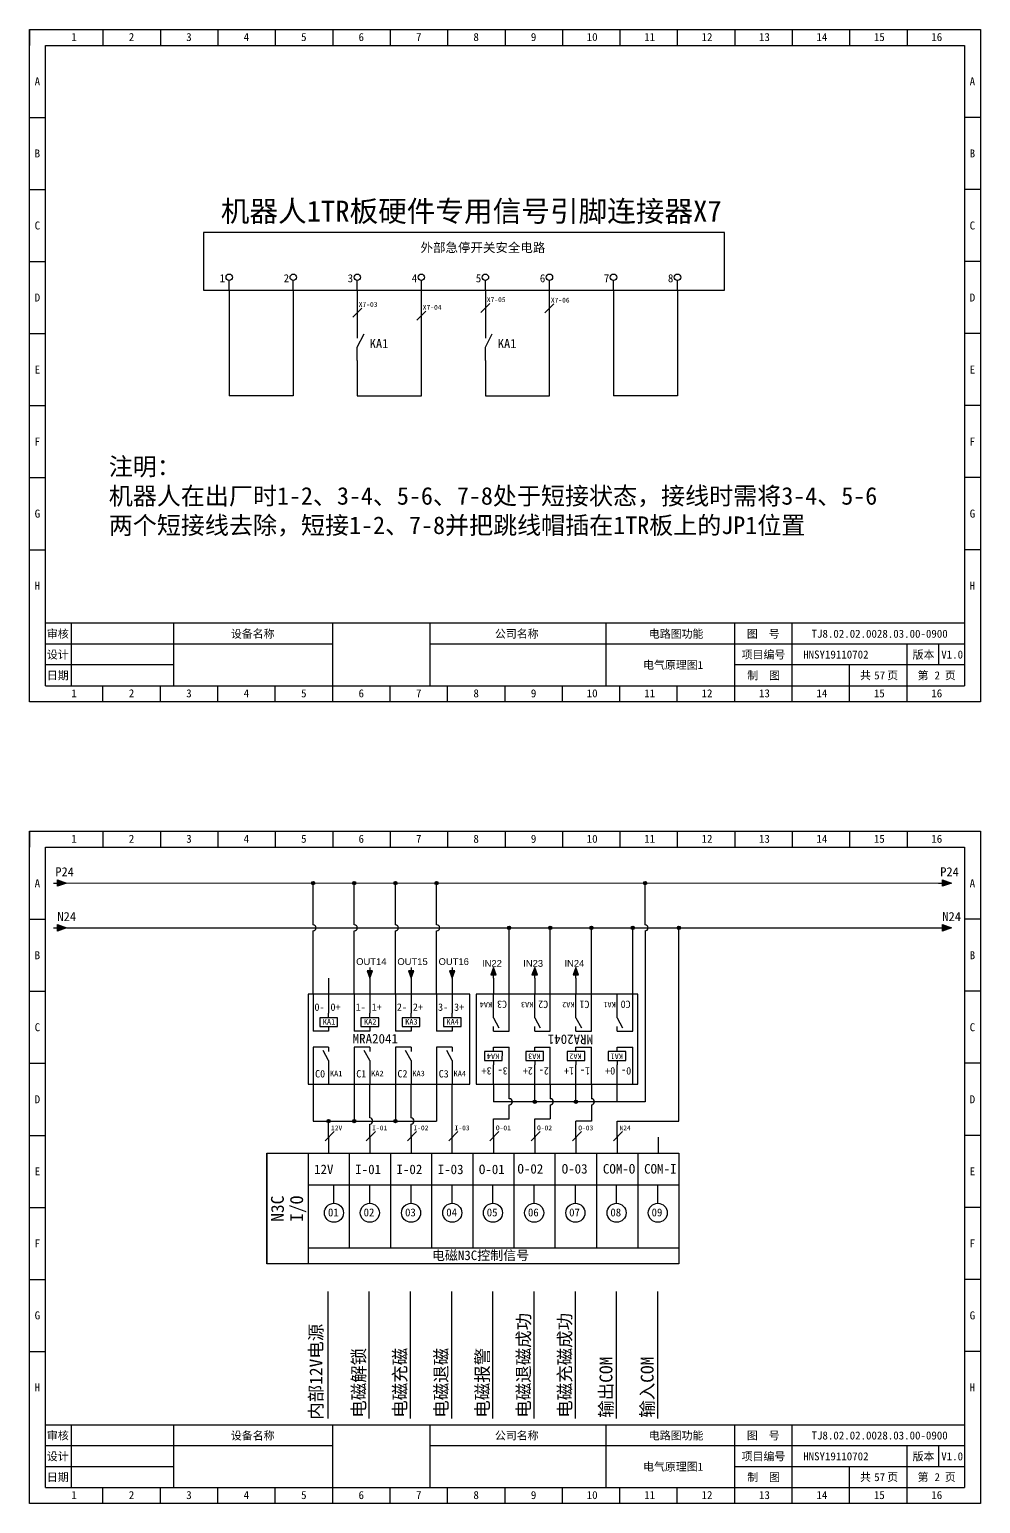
# Model space of a CAD drawing. Header units: millimetres. Extents: x 914 to 910632, y -176 to 682692.
# Drawn here: x 1567.1 to 1864.1, y 2795.8 to 3256.2 of the extents above; entities that cross this region are included whole.
import ezdxf
from ezdxf.enums import TextEntityAlignment as Align

# ---------------------------------------------------------------- set-up
doc = ezdxf.new("R2010")
doc.units = ezdxf.units.MM
doc.layers.add('EPLAN311', color=1, linetype='Continuous', lineweight=25)
doc.styles.get("Standard").update_dxf_attribs({"font": 'arial.ttf'})
doc.styles.add('宋体', font='')
doc.styles.get('宋体').set_extended_font_data('宋体')

# ---------------------------------------------------------------- blocks, each defined once
blk = doc.blocks.new('EPLSYM_LibrarySPECIAL_Symbol17_Variant1_Placement1')
at = {"color": 5, "linetype": 'Continuous', "lineweight": 25, "ltscale": 4}
blk.add_line((-4, 0), (-1, 0), dxfattribs=at)
blk.add_circle((0, 0), 1, dxfattribs=at)
at = {"color": 5}
blk.add_attdef('17_20039', text='', height=1.48, dxfattribs=at).set_placement((-2.3, 1.3), align=Align.BOTTOM_RIGHT)
at = {"color": 0}
blk.add_attdef('17_20036', text='', height=2.06, dxfattribs=at).set_placement((1, 0), align=Align.MIDDLE_LEFT)
blk = doc.blocks.new('继电器线圈')
at = {"color": 5, "linetype": 'Continuous', "lineweight": 25}
for p, q in [((0, 4.2), (0, 5.6)), ((0, 1.4), (0, 0))]:
    blk.add_line(p, q, dxfattribs=at)
blk.add_lwpolyline([(-2.8, 1.4), (2.8, 1.4), (2.8, 4.2), (-2.8, 4.2)], close=True, dxfattribs=at)
at = {"color": 0, "style": '宋体'}
for tag, p in [('01', (0.42, 4.87)), ('02', (0.42, -0.54)), ('04', (0.65, -7)), ('05', (0.65, -9.16))]:
    blk.add_attdef(tag, p, '', height=1.26, dxfattribs=at)
at = {"color": 5, "style": '宋体'}
blk.add_attdef('03', (0.42, -4.85), '', height=1.75, dxfattribs=at)
blk = doc.blocks.new('常开触点')
at = {"color": 5, "linetype": 'Continuous', "lineweight": 25}
for p, q in [((0, 0), (0, -1.39)), ((0, 0), (0, -1.39)), ((0, -4.16), (0, -5.54)), ((0, -4.16), (0, -5.54))]:
    blk.add_line(p, q, dxfattribs=at)
at = {"color": 5, "linetype": 'Continuous', "lineweight": 25, "ltscale": 4}
blk.add_line((0, -4.16), (-1.73, -1.04), dxfattribs=at)
blk.add_line((0, -4.16), (-1.73, -1.04), dxfattribs=at)
at = {"color": 0}
blk.add_attdef('13', text='', height=1.25, dxfattribs=at).set_placement((0.42, -0.97), align=Align.BOTTOM_LEFT)
blk.add_attdef('14', text='', height=1.25, dxfattribs=at).set_placement((0.42, -4.82), align=Align.TOP_LEFT)
at = {"color": 5, "style": '宋体'}
blk.add_attdef('KA', (0.42, -9.12), '', height=1.74, dxfattribs=at)
blk = doc.blocks.new('继电器模组41')
for p, q in [((-4.87, 28.09), (-4.87, 16.54)), ((0, 28.09), (0, 22.09)), ((8, 28.09), (8, 16.54)), ((12.87, 28.09), (12.87, 22.09)), ((20.87, 28.09), (20.87, 16.54)), ((25.74, 28.09), (25.74, 22.09)), ((33.74, 28.09), (33.74, 16.54)), ((38.61, 28.09), (38.61, 22.09)), ((-4.87, 11.54), (-4.87, 0)), ((8, 11.54), (8, 0)), ((20.87, 11.54), (20.87, 0)), ((33.74, 11.54), (33.74, 0)), ((0, 6), (0, 0)), ((12.87, 6), (12.87, 0)), ((25.74, 6), (25.74, 0)), ((38.61, 6), (38.61, 0))]:
    blk.add_line(p, q)
at = {"linetype": 'ByBlock'}
for p, q in [((0, 16.54), (-4.87, 16.54)), ((12.87, 16.54), (8, 16.54)), ((25.74, 16.54), (20.87, 16.54)), ((38.61, 16.54), (33.74, 16.54)), ((0, 11.54), (-4.87, 11.54)), ((12.87, 11.54), (8, 11.54)), ((25.74, 11.54), (20.87, 11.54)), ((38.61, 11.54), (33.74, 11.54))]:
    blk.add_line(p, q, dxfattribs=at)
blk.add_lwpolyline([(-6.43, 0), (44.05, 0), (44.05, 28.09), (-6.43, 28.09)], close=True, dxfattribs=at)
ref = blk.add_blockref('继电器线圈', (0, 16.54), dxfattribs=dict(xscale=0.99, yscale=0.99, zscale=0.99))
ref.add_attrib('03', 'KA1', (-1.83, 18.56), dxfattribs={"color": 5, "height": 1.736, "style": '宋体'})
ref = blk.add_blockref('继电器线圈', (12.87, 16.54), dxfattribs=dict(xscale=0.99, yscale=0.99, zscale=0.99))
ref.add_attrib('03', 'KA2', (11.04, 18.56), dxfattribs={"color": 5, "height": 1.736, "style": '宋体'})
ref = blk.add_blockref('继电器线圈', (25.74, 16.54), dxfattribs=dict(xscale=0.99, yscale=0.99, zscale=0.99))
ref.add_attrib('03', 'KA3', (23.91, 18.56), dxfattribs={"color": 5, "height": 1.736, "style": '宋体'})
ref = blk.add_blockref('继电器线圈', (38.61, 16.54), dxfattribs=dict(xscale=0.99, yscale=0.99, zscale=0.99))
ref.add_attrib('03', 'KA4', (36.78, 18.56), dxfattribs={"color": 5, "height": 1.736, "style": '宋体'})
ref = blk.add_blockref('常开触点', (0, 11.54), dxfattribs=at)
ref.add_attrib('KA', 'KA1', (0.41, 2.43), dxfattribs={"color": 5, "height": 1.736, "style": '宋体'})
ref = blk.add_blockref('常开触点', (12.87, 11.54), dxfattribs=at)
ref.add_attrib('KA', 'KA2', (13.28, 2.43), dxfattribs={"color": 5, "height": 1.736, "style": '宋体'})
ref = blk.add_blockref('常开触点', (25.74, 11.54), dxfattribs=at)
ref.add_attrib('KA', 'KA3', (26.15, 2.43), dxfattribs={"color": 5, "height": 1.736, "style": '宋体'})
ref = blk.add_blockref('常开触点', (38.61, 11.54), dxfattribs=at)
ref.add_attrib('KA', 'KA4', (39.02, 2.43), dxfattribs={"color": 5, "height": 1.736, "style": '宋体'})
at = {"style": '宋体'}
for s, width, heights, insert, char_height, attachment_point in [('0-', 3.0901, [0], (-4.42, 25.18), 2.31, 1), ('0+', 3.0901, [0], (0.58, 25.18), 2.31, 1), ('1-', 3.0901, [0], (8.45, 25.18), 2.31, 1), ('1+', 3.0901, [0], (13.45, 25.18), 2.31, 1), ('2-', 3.0901, [0], (21.32, 25.18), 2.31, 1), ('2+', 3.0901, [0], (26.32, 25.18), 2.31, 1), ('3-', 3.0901, [0], (34.19, 25.18), 2.31, 1), ('3+', 3.0901, [0], (39.19, 25.18), 2.31, 1), ('MRA2041', 2.5259, [0], (14.58, 14.13), 2.97, 5), ('C0', 3.0901, [0], (-4.24, 4.36), 2.31, 1), ('C1', 3.0901, [2.31], (8.63, 4.36), 2.31, 1), ('C2', 3.0901, [0], (21.5, 4.36), 2.31, 1), ('C3', 3.0901, [0], (34.37, 4.36), 2.31, 1)]:
    blk.add_mtext_dynamic_manual_height_columns(s, width=width, gutter_width=12.5, heights=heights, dxfattribs=dict(at, insert=insert, char_height=char_height, attachment_point=attachment_point))
blk = doc.blocks.new('EPLSYM_LibrarySPECIAL_Symbol8_Variant0_Placement1')
at = {"linetype": 'Continuous', "lineweight": 25, "ltscale": 4}
blk.add_hatch(color=1, dxfattribs=at).paths.add_polyline_path([(-0.75, 1), (2, 0), (-0.75, -1)], flags=0)
at = {"color": 1, "linetype": 'Continuous', "lineweight": 25, "ltscale": 4}
blk.add_line((-2, 0), (-0.75, 0), dxfattribs=at)
blk.add_lwpolyline([(-0.75, 1), (2, 0), (-0.75, -1)], close=True, dxfattribs=at)
at = {"color": 5}
blk.add_attdef('70_20010', text='', height=2.85, dxfattribs=at).set_placement((3, 0), align=Align.MIDDLE_LEFT)
at = {"color": 73}
for tag, p in [('70_24350', (33.76, 0)), ('70_24300', (72.31, 0))]:
    blk.add_attdef(tag, text='', height=2.06, dxfattribs=at).set_placement(p, align=Align.MIDDLE_LEFT)
blk = doc.blocks.new('箭头下')
at = {"layer": 'EPLAN311', "linetype": 'Continuous', "lineweight": 25, "ltscale": 4}
blk.add_hatch(color=1, dxfattribs=at).paths.add_polyline_path([(-0.7, -0.875), (0, -2.8), (0.7, -0.875)], flags=0)
at = {"layer": 'EPLAN311', "color": 1, "linetype": 'Continuous', "lineweight": 25, "ltscale": 4}
blk.add_line((0, 0), (0, -0.875), dxfattribs=at)
blk.add_lwpolyline([(-0.7, -0.875), (0, -2.8), (0.7, -0.875)], close=True, dxfattribs=at)
at = {"color": 5}
blk.add_attdef('70_20010', text='', height=1.7535, dxfattribs=at).set_placement((0, -3.8507), align=Align.TOP_CENTER)
blk = doc.blocks.new('*U388')
blk.add_line((-2.5, 0), (2.5, 0))
blk = doc.blocks.new('*U389')
at = {"color": 0, "linetype": 'ByBlock', "lineweight": -2, "transparency": 16777216}
for p in [(0, 0), (0, -22.5), (0, -45), (0, -67.5), (0, -90), (0, -112.5), (0, -135)]:
    blk.add_blockref('*U388', p, dxfattribs=at)
blk = doc.blocks.new('*U390')
blk.add_line((-2.5, 0), (2.5, 0))
blk = doc.blocks.new('*U391')
at = {"color": 0, "linetype": 'ByBlock', "lineweight": -2, "transparency": 16777216}
for p in [(0, 0), (0, -22.5), (0, -45), (0, -67.5), (0, -90), (0, -112.5), (0, -135)]:
    blk.add_blockref('*U390', p, dxfattribs=at)
blk = doc.blocks.new('制图图框')
for p, q in [((-2700.08, 789.32), (-2403.08, 789.32)), ((-2700.08, 579.32), (-2700.08, 789.32)), ((-2700.08, 789.32), (-2700.08, 784.32)), ((-2700.08, 789.32), (-2695.08, 789.32)), ((-2677.15, 789.32), (-2677.15, 784.32)), ((-2659.21, 789.32), (-2659.21, 784.32)), ((-2641.27, 789.32), (-2641.27, 784.32)), ((-2623.33, 789.32), (-2623.33, 784.32)), ((-2605.4, 789.32), (-2605.4, 784.32)), ((-2587.46, 789.32), (-2587.46, 784.32)), ((-2569.52, 789.32), (-2569.52, 784.32)), ((-2551.58, 789.32), (-2551.58, 784.32)), ((-2533.65, 789.32), (-2533.65, 784.32)), ((-2515.71, 789.32), (-2515.71, 784.32)), ((-2497.77, 789.32), (-2497.77, 784.32)), ((-2479.83, 789.32), (-2479.83, 784.32)), ((-2461.9, 789.32), (-2461.9, 784.32)), ((-2443.96, 789.32), (-2443.96, 784.32)), ((-2426.02, 789.32), (-2426.02, 784.32)), ((-2403.08, 789.32), (-2403.08, 579.32)), ((-2403.08, 789.32), (-2403.08, 784.32)), ((-2695.08, 784.32), (-2408.08, 784.32)), ((-2695.08, 584.32), (-2695.08, 784.32)), ((-2408.08, 784.32), (-2408.08, 584.32)), ((-2408.08, 603.82), (-2695.08, 603.82)), ((-2687.08, 603.82), (-2687.08, 584.32)), ((-2655.08, 603.82), (-2655.08, 584.32)), ((-2655.08, 603.82), (-2655.08, 584.32)), ((-2605.4, 579.32), (-2605.4, 603.82)), ((-2575.08, 603.82), (-2575.08, 584.32)), ((-2575.08, 603.82), (-2575.08, 584.32)), ((-2575.08, 603.82), (-2575.08, 584.32)), ((-2520.08, 603.82), (-2520.08, 584.32)), ((-2479.83, 579.32), (-2479.83, 603.82)), ((-2461.9, 579.32), (-2461.9, 603.82)), ((-2655.08, 597.32), (-2695.08, 597.32)), ((-2605.4, 597.32), (-2655.08, 597.32)), ((-2408.08, 597.32), (-2575.08, 597.32)), ((-2426.02, 579.32), (-2426.02, 597.32)), ((-2416.18, 597.32), (-2416.18, 590.82)), ((-2655.08, 590.82), (-2695.08, 590.82)), ((-2408.08, 590.82), (-2479.83, 590.82)), ((-2443.96, 579.32), (-2443.96, 590.82)), ((-2695.08, 584.32), (-2408.08, 584.32)), ((-2677.15, 579.32), (-2677.15, 584.32)), ((-2659.21, 579.32), (-2659.21, 584.32)), ((-2641.27, 579.32), (-2641.27, 584.32)), ((-2623.33, 579.32), (-2623.33, 584.32)), ((-2587.46, 579.32), (-2587.46, 584.32)), ((-2569.52, 579.32), (-2569.52, 584.32)), ((-2551.58, 579.32), (-2551.58, 584.32)), ((-2533.65, 579.32), (-2533.65, 584.32)), ((-2515.71, 579.32), (-2515.71, 584.32)), ((-2497.77, 579.32), (-2497.77, 584.32)), ((-2403.08, 579.32), (-2700.08, 579.32))]:
    blk.add_line(p, q)
blk.add_blockref('*U389', (-2697.58, 761.82))
at = {"xscale": -1}
blk.add_blockref('*U391', (-2405.58, 761.82), dxfattribs=at)
at = {"style": '宋体'}
for s, p in [('1', (-2687.01, 785.71)), ('2', (-2669.07, 785.71)), ('3', (-2651.13, 785.71)), ('4', (-2633.2, 785.71)), ('5', (-2615.26, 785.71)), ('6', (-2597.32, 785.71)), ('7', (-2579.38, 785.71)), ('8', (-2561.45, 785.71)), ('9', (-2543.51, 785.71)), ('10', (-2526.07, 785.71)), ('11', (-2508.13, 785.71)), ('12', (-2490.2, 785.71)), ('13', (-2472.26, 785.71)), ('14', (-2454.32, 785.71)), ('15', (-2436.38, 785.71)), ('16', (-2418.45, 785.71)), ('A', (-2698.47, 771.84)), ('A', (-2406.47, 771.84)), ('B', (-2698.47, 749.34)), ('B', (-2406.47, 749.34)), ('C', (-2698.47, 726.84)), ('C', (-2406.47, 726.84)), ('D', (-2698.47, 704.34)), ('D', (-2406.47, 704.34)), ('E', (-2698.47, 681.84)), ('E', (-2406.47, 681.84)), ('F', (-2698.47, 659.34)), ('F', (-2406.47, 659.34)), ('G', (-2698.47, 636.84)), ('G', (-2406.47, 636.84)), ('H', (-2698.47, 614.34)), ('H', (-2406.47, 614.34)), ('审核', (-2694.65, 599.29)), ('设备名称', (-2637.2, 599.28)), ('公司名称', (-2554.73, 599.29)), ('电路图功能', (-2506.66, 599.29)), ('图  号', (-2476.05, 599.3)), ('设计', (-2694.66, 592.79)), ('项目编号', (-2477.68, 592.79)), ('版本', (-2424.3, 592.79)), ('日期', (-2694.66, 586.29)), ('制  图', (-2475.91, 586.28)), ('共   页', (-2440.72, 586.31)), ('第   页', (-2422.72, 586.3)), ('1', (-2687.01, 580.71)), ('2', (-2669.07, 580.71)), ('3', (-2651.13, 580.71)), ('4', (-2633.2, 580.71)), ('5', (-2615.26, 580.71)), ('6', (-2597.32, 580.71)), ('7', (-2579.38, 580.71)), ('8', (-2561.45, 580.71)), ('9', (-2543.51, 580.71)), ('10', (-2526.07, 580.71)), ('11', (-2508.13, 580.71)), ('12', (-2490.2, 580.71)), ('13', (-2472.26, 580.71)), ('14', (-2454.32, 580.71)), ('15', (-2436.38, 580.71)), ('16', (-2418.45, 580.71))]:
    blk.add_text(s, height=2.5, dxfattribs=at).set_placement(p)

msp = doc.modelspace()

# ---------------------------------------------------------------- hatches: boundary and pattern name
at = {"layer": 'EPLAN311', "ltscale": 4}
h = msp.add_hatch(color=1, dxfattribs=at)
edge = h.paths.add_edge_path()
edge.add_arc((1655.69, 2989.604), 0.52, 0, 360)
h = msp.add_hatch(color=1, dxfattribs=at)
edge = h.paths.add_edge_path()
edge.add_arc((1668.56, 2989.604), 0.52, 0, 360)
h = msp.add_hatch(color=1, dxfattribs=at)
edge = h.paths.add_edge_path()
edge.add_arc((1681.43, 2989.604), 0.52, 0, 360)
h = msp.add_hatch(color=1, dxfattribs=at)
edge = h.paths.add_edge_path()
edge.add_arc((1694.3, 2989.604), 0.52, 0, 360)
h = msp.add_hatch(color=1, dxfattribs=at)
edge = h.paths.add_edge_path()
edge.add_arc((1759.369, 2989.603), 0.52, 0, 360)
h = msp.add_hatch(color=1, dxfattribs=at)
edge = h.paths.add_edge_path()
edge.add_arc((1716.913, 2975.601), 0.52, 0, 360)
h = msp.add_hatch(color=1, dxfattribs=at)
edge = h.paths.add_edge_path()
edge.add_arc((1729.783, 2975.6), 0.52, 0, 360)
h = msp.add_hatch(color=1, dxfattribs=at)
edge = h.paths.add_edge_path()
edge.add_arc((1742.653, 2975.6), 0.52, 0, 360)
h = msp.add_hatch(color=1, dxfattribs=at)
edge = h.paths.add_edge_path()
edge.add_arc((1755.523, 2975.601), 0.52, 0, 360)
h = msp.add_hatch(color=1, dxfattribs=at)
edge = h.paths.add_edge_path()
edge.add_arc((1769.957, 2975.601), 0.52, 0, 360)
h = msp.add_hatch(color=1, dxfattribs=at)
edge = h.paths.add_edge_path()
edge.add_arc((1724.912, 2921.258), 0.52, 0, 360)
h = msp.add_hatch(color=1, dxfattribs=at)
edge = h.paths.add_edge_path()
edge.add_arc((1737.782, 2921.258), 0.52, 0, 360)
h = msp.add_hatch(color=1, dxfattribs=at)
edge = h.paths.add_edge_path()
edge.add_arc((1660.562, 2915.249), 0.52, 0, 360)
h = msp.add_hatch(color=1, dxfattribs=at)
edge = h.paths.add_edge_path()
edge.add_arc((1668.56, 2915.249), 0.52, 0, 360)
h = msp.add_hatch(color=1, dxfattribs=at)
edge = h.paths.add_edge_path()
edge.add_arc((1681.43, 2915.249), 0.52, 0, 360)

# ---------------------------------------------------------------- linework, layer by layer
at = {"color": 7, "ltscale": 4}
for p, q in [((1629.524, 3174.816), (1629.524, 3141.825)), ((1649.524, 3174.816), (1649.524, 3141.816))]:
    msp.add_line(p, q, dxfattribs=at)
for p, q in [((1669.524, 3174.816), (1669.524, 3163.65)), ((1689.524, 3141.816), (1689.524, 3174.816)), ((1709.524, 3174.816), (1709.524, 3163.65)), ((1729.524, 3141.816), (1729.524, 3174.816)), ((1668.11, 3166.325), (1670.939, 3169.153)), ((1688.11, 3165.42), (1690.939, 3168.248)), ((1708.11, 3167.819), (1710.939, 3170.647)), ((1728.11, 3167.682), (1730.939, 3170.511)), ((1669.524, 3152.85), (1669.524, 3141.816)), ((1709.524, 3152.85), (1709.524, 3141.816)), ((1669.524, 3141.816), (1689.524, 3141.816)), ((1709.524, 3141.816), (1729.524, 3141.816)), ((1655.69, 2976.555), (1655.69, 2989.604)), ((1668.56, 2976.555), (1668.56, 2989.604)), ((1681.43, 2976.555), (1681.43, 2989.604)), ((1694.3, 2976.555), (1694.3, 2989.604)), ((1759.369, 2976.554), (1759.369, 2989.603)), ((1655.69, 2954.898), (1655.69, 2974.646)), ((1668.56, 2954.898), (1668.56, 2974.646)), ((1681.43, 2954.898), (1681.43, 2974.646)), ((1694.3, 2954.898), (1694.3, 2974.646)), ((1716.913, 2954.898), (1716.913, 2975.601)), ((1729.783, 2954.898), (1729.783, 2975.6)), ((1742.653, 2954.897), (1742.653, 2975.6)), ((1755.523, 2954.897), (1755.523, 2975.599)), ((1759.369, 2974.644), (1759.369, 2921.258)), ((1769.957, 2915.249), (1769.957, 2975.601)), ((1660.56, 2959.849), (1660.56, 2954.899)), ((1673.43, 2959.849), (1673.43, 2954.899)), ((1686.3, 2959.849), (1686.3, 2954.899)), ((1699.17, 2959.849), (1699.17, 2954.899)), ((1712.041, 2959.848), (1712.041, 2954.898)), ((1724.911, 2959.848), (1724.911, 2954.898)), ((1737.781, 2959.848), (1737.781, 2954.898)), ((1655.69, 2926.813), (1655.69, 2915.249)), ((1668.56, 2926.813), (1668.56, 2915.249)), ((1673.432, 2916.204), (1673.432, 2926.813)), ((1681.43, 2926.813), (1681.43, 2915.249)), ((1686.302, 2916.204), (1686.302, 2926.813)), ((1694.3, 2926.813), (1694.3, 2915.249)), ((1699.172, 2910.219), (1699.172, 2926.816)), ((1712.042, 2926.811), (1712.042, 2921.258)), ((1716.912, 2922.21), (1716.912, 2926.813)), ((1724.912, 2921.258), (1724.912, 2926.813)), ((1729.782, 2926.812), (1729.782, 2922.213)), ((1737.782, 2921.258), (1737.782, 2926.813)), ((1742.652, 2926.812), (1742.652, 2922.213)), ((1750.652, 2921.258), (1750.652, 2926.813)), ((1759.369, 2921.258), (1712.042, 2921.258)), ((1716.912, 2915.963), (1716.912, 2920.306)), ((1729.782, 2920.303), (1729.782, 2915.897)), ((1742.652, 2920.303), (1742.652, 2915.26)), ((1655.69, 2915.249), (1694.3, 2915.249)), ((1660.562, 2910.216), (1660.562, 2915.249)), ((1712.042, 2910.216), (1712.042, 2915.963)), ((1712.042, 2915.963), (1716.912, 2915.963)), ((1724.912, 2910.216), (1724.912, 2915.897)), ((1724.912, 2915.897), (1729.782, 2915.897)), ((1737.782, 2910.216), (1737.782, 2915.26)), ((1742.652, 2915.26), (1737.782, 2915.26)), ((1750.652, 2910.216), (1750.652, 2915.249)), ((1750.652, 2915.249), (1769.957, 2915.249)), ((1659.454, 2909.107), (1662.282, 2911.936)), ((1660.562, 2910.216), (1660.562, 2905.266)), ((1672.324, 2909.107), (1675.152, 2911.936)), ((1673.432, 2910.216), (1673.432, 2914.294)), ((1673.432, 2910.216), (1673.432, 2905.266)), ((1685.194, 2909.107), (1688.022, 2911.936)), ((1686.302, 2910.216), (1686.302, 2914.294)), ((1686.302, 2910.216), (1686.302, 2905.266)), ((1698.064, 2909.107), (1700.892, 2911.936)), ((1699.172, 2905.269), (1699.172, 2910.219)), ((1710.934, 2909.107), (1713.762, 2911.936)), ((1712.042, 2910.216), (1712.042, 2905.266)), ((1723.804, 2909.107), (1726.632, 2911.936)), ((1724.912, 2910.216), (1724.912, 2905.266)), ((1736.674, 2909.107), (1739.502, 2911.936)), ((1737.782, 2910.216), (1737.782, 2905.266)), ((1749.544, 2909.107), (1752.372, 2911.936)), ((1750.652, 2910.216), (1750.652, 2905.266)), ((1763.522, 2910.216), (1763.522, 2905.266)), ((1641.257, 2905.266), (1769.957, 2905.266)), ((1641.257, 2870.616), (1641.257, 2905.266)), ((1641.257, 2905.266), (1641.257, 2870.616)), ((1654.127, 2905.266), (1654.127, 2870.616)), ((1666.997, 2905.266), (1666.997, 2875.566)), ((1679.867, 2905.266), (1679.867, 2875.566)), ((1692.737, 2905.266), (1692.737, 2875.566)), ((1705.607, 2905.266), (1705.607, 2875.566)), ((1718.477, 2875.566), (1718.477, 2905.266)), ((1731.347, 2875.566), (1731.347, 2905.266)), ((1744.217, 2905.266), (1744.217, 2875.566)), ((1757.087, 2905.266), (1757.087, 2875.566)), ((1769.957, 2905.266), (1769.957, 2870.616)), ((1654.127, 2895.366), (1769.957, 2895.366)), ((1662.232, 2889.556), (1662.232, 2895.366)), ((1673.432, 2889.556), (1673.432, 2895.366)), ((1686.302, 2889.556), (1686.302, 2895.366)), ((1699.172, 2889.556), (1699.172, 2895.366)), ((1711.887, 2889.556), (1711.887, 2895.207)), ((1724.757, 2889.556), (1724.757, 2895.207)), ((1737.627, 2889.556), (1737.627, 2895.207)), ((1750.497, 2889.556), (1750.497, 2895.207)), ((1763.367, 2889.556), (1763.367, 2895.207)), ((1769.957, 2875.566), (1654.127, 2875.566)), ((1769.957, 2870.616), (1641.257, 2870.616)), ((1660.407, 2822.335), (1660.407, 2862.035)), ((1673.277, 2822.335), (1673.277, 2862.035)), ((1686.147, 2822.335), (1686.147, 2862.035)), ((1699.017, 2822.335), (1699.017, 2862.035)), ((1711.887, 2822.335), (1711.887, 2862.035)), ((1724.757, 2822.335), (1724.757, 2862.035)), ((1737.627, 2822.335), (1737.627, 2862.035)), ((1750.497, 2822.335), (1750.497, 2862.035)), ((1763.367, 2822.335), (1763.367, 2862.035))]:
    msp.add_line(p, q)
at = {"color": 0}
for p, q in [((1749.524, 3174.816), (1749.524, 3141.816)), ((1769.524, 3174.816), (1769.524, 3141.816)), ((1669.524, 3163.65), (1669.524, 3159.762)), ((1709.524, 3163.65), (1709.524, 3159.762)), ((1669.524, 3156.964), (1671.647, 3161.16)), ((1709.524, 3156.964), (1711.647, 3161.16)), ((1669.524, 3152.85), (1669.524, 3156.964)), ((1709.524, 3152.85), (1709.524, 3156.964)), ((1649.518, 3141.825), (1629.509, 3141.825)), ((1769.524, 3141.816), (1749.524, 3141.816)), ((1578.667, 2989.607), (1851.047, 2989.601)), ((1578.685, 2975.6), (1851.047, 2975.601))]:
    msp.add_line(p, q, dxfattribs=at)
at = {"color": 7, "ltscale": 4}
msp.add_lwpolyline([(1621.524, 3174.816), (1784.148, 3174.816), (1784.148, 3192.816), (1621.524, 3192.816)], close=True, dxfattribs=at)
for centre in [(1662.232, 2886.586), (1673.432, 2886.586), (1686.302, 2886.586), (1699.172, 2886.586), (1711.887, 2886.586), (1724.757, 2886.586), (1737.627, 2886.586), (1750.497, 2886.586), (1763.367, 2886.586)]:
    msp.add_circle(centre, 2.97)
for centre in [(1655.69, 2975.601), (1668.56, 2975.601), (1681.43, 2975.601), (1694.3, 2975.601), (1759.369, 2975.599), (1716.991, 2921.258), (1729.782, 2921.258), (1742.652, 2921.258), (1673.432, 2915.249), (1686.302, 2915.249)]:
    msp.add_arc(centre, 0.955, 270, 90)
at = {"layer": 'EPLAN311', "color": 1, "ltscale": 4}
for centre in [(1655.69, 2989.604), (1668.56, 2989.604), (1681.43, 2989.604), (1694.3, 2989.604), (1759.369, 2989.603), (1716.913, 2975.601), (1729.783, 2975.6), (1742.653, 2975.6), (1755.523, 2975.601), (1769.957, 2975.601), (1724.912, 2921.258), (1737.782, 2921.258), (1660.562, 2915.249), (1668.56, 2915.249), (1681.43, 2915.249)]:
    msp.add_circle(centre, 0.52, dxfattribs=at)

# ---------------------------------------------------------------- block references
for name, p in [('制图图框', (4267.229, 2466.901)), ('制图图框', (4267.229, 2216.457)), ('继电器模组41', (1660.562, 2926.813))]:
    msp.add_blockref(name, p)
at = {"color": 7}
ref = msp.add_blockref('EPLSYM_LibrarySPECIAL_Symbol17_Variant1_Placement1', (1629.524, 3178.816), dxfattribs=dict(at, rotation=90))
ref.add_attrib('17_20039', '1', dxfattribs={"color": 5, "height": 2.5, "style": '宋体'}).set_placement((1628.224, 3176.516), align=Align.BOTTOM_RIGHT)
ref = msp.add_blockref('EPLSYM_LibrarySPECIAL_Symbol17_Variant1_Placement1', (1649.524, 3178.816), dxfattribs=dict(at, rotation=90))
ref.add_attrib('17_20039', '2', dxfattribs={"color": 5, "height": 2.5, "style": '宋体'}).set_placement((1648.224, 3176.516), align=Align.BOTTOM_RIGHT)
ref = msp.add_blockref('EPLSYM_LibrarySPECIAL_Symbol17_Variant1_Placement1', (1669.524, 3178.816), dxfattribs=dict(at, rotation=90))
ref.add_attrib('17_20039', '3', dxfattribs={"color": 5, "height": 2.5, "style": '宋体'}).set_placement((1668.224, 3176.516), align=Align.BOTTOM_RIGHT)
ref = msp.add_blockref('EPLSYM_LibrarySPECIAL_Symbol17_Variant1_Placement1', (1689.524, 3178.816), dxfattribs=dict(at, rotation=90))
ref.add_attrib('17_20039', '4', dxfattribs={"color": 5, "height": 2.5, "style": '宋体'}).set_placement((1688.224, 3176.516), align=Align.BOTTOM_RIGHT)
ref = msp.add_blockref('EPLSYM_LibrarySPECIAL_Symbol17_Variant1_Placement1', (1709.524, 3178.816), dxfattribs=dict(at, rotation=90))
ref.add_attrib('17_20039', '5', dxfattribs={"color": 5, "height": 2.5, "style": '宋体'}).set_placement((1708.224, 3176.516), align=Align.BOTTOM_RIGHT)
ref = msp.add_blockref('EPLSYM_LibrarySPECIAL_Symbol17_Variant1_Placement1', (1729.524, 3178.816), dxfattribs=dict(at, rotation=90))
ref.add_attrib('17_20039', '6', dxfattribs={"color": 5, "height": 2.5, "style": '宋体'}).set_placement((1728.224, 3176.516), align=Align.BOTTOM_RIGHT)
ref = msp.add_blockref('EPLSYM_LibrarySPECIAL_Symbol17_Variant1_Placement1', (1749.524, 3178.816), dxfattribs=dict(at, rotation=90))
ref.add_attrib('17_20039', '7', dxfattribs={"color": 5, "height": 2.5, "style": '宋体'}).set_placement((1748.224, 3176.516), align=Align.BOTTOM_RIGHT)
ref = msp.add_blockref('EPLSYM_LibrarySPECIAL_Symbol17_Variant1_Placement1', (1769.524, 3178.816), dxfattribs=dict(at, rotation=90))
ref.add_attrib('17_20039', '8', dxfattribs={"color": 5, "height": 2.5, "style": '宋体'}).set_placement((1768.224, 3176.516), align=Align.BOTTOM_RIGHT)
ref = msp.add_blockref('EPLSYM_LibrarySPECIAL_Symbol8_Variant0_Placement1', (1576.685, 2989.601), dxfattribs=at)
ref.add_attrib('70_20010', 'P24', dxfattribs={"color": 5, "height": 2.8548, "style": '宋体'}).set_placement((1575.201, 2993.1), align=Align.MIDDLE_LEFT)
ref = msp.add_blockref('EPLSYM_LibrarySPECIAL_Symbol8_Variant0_Placement1', (1853.047, 2989.601), dxfattribs=at)
ref.add_attrib('70_20010', 'P24', dxfattribs={"color": 5, "height": 2.8548, "style": '宋体'}).set_placement((1851.563, 2993.1), align=Align.MIDDLE_LEFT)
ref = msp.add_blockref('EPLSYM_LibrarySPECIAL_Symbol8_Variant0_Placement1', (1576.685, 2975.6), dxfattribs=at)
ref.add_attrib('70_20010', 'N24', dxfattribs={"color": 5, "height": 2.8548, "style": '宋体'}).set_placement((1575.859, 2979.113), align=Align.MIDDLE_LEFT)
ref = msp.add_blockref('EPLSYM_LibrarySPECIAL_Symbol8_Variant0_Placement1', (1853.047, 2975.6), dxfattribs=at)
ref.add_attrib('70_20010', 'N24', dxfattribs={"color": 5, "height": 2.8548, "style": '宋体'}).set_placement((1852.221, 2979.113), align=Align.MIDDLE_LEFT)
ref = msp.add_blockref('箭头下', (1673.43, 2963.209), dxfattribs=dict(xscale=1.2, yscale=1.2, zscale=1.2))
ref.add_attrib('70_20010', 'OUT14', dxfattribs={"color": 5, "height": 2.1042}).set_placement((1673.901, 2966.115), align=Align.TOP_CENTER)
ref = msp.add_blockref('箭头下', (1686.3, 2963.209), dxfattribs=dict(xscale=1.2, yscale=1.2, zscale=1.2))
ref.add_attrib('70_20010', 'OUT15', dxfattribs={"color": 5, "height": 2.1042}).set_placement((1686.771, 2966.115), align=Align.TOP_CENTER)
ref = msp.add_blockref('箭头下', (1699.17, 2963.209), dxfattribs=dict(xscale=1.2, yscale=1.2, zscale=1.2))
ref.add_attrib('70_20010', 'OUT16', dxfattribs={"color": 5, "height": 2.1042}).set_placement((1699.641, 2966.115), align=Align.TOP_CENTER)
ref = msp.add_blockref('箭头下', (1712.041, 2959.848), dxfattribs=dict(xscale=1.2, yscale=1.2, zscale=1.2, rotation=180))
ref.add_attrib('70_20010', 'IN22', dxfattribs={"color": 5, "height": 2.1042}).set_placement((1711.57, 2965.538), align=Align.TOP_CENTER)
ref = msp.add_blockref('箭头下', (1724.911, 2959.848), dxfattribs=dict(xscale=1.2, yscale=1.2, zscale=1.2, rotation=180))
ref.add_attrib('70_20010', 'IN23', dxfattribs={"color": 5, "height": 2.1042}).set_placement((1724.44, 2965.538), align=Align.TOP_CENTER)
ref = msp.add_blockref('箭头下', (1737.781, 2959.848), dxfattribs=dict(xscale=1.2, yscale=1.2, zscale=1.2, rotation=180))
ref.add_attrib('70_20010', 'IN24', dxfattribs={"color": 5, "height": 2.1042}).set_placement((1737.31, 2965.538), align=Align.TOP_CENTER)
at = {"rotation": 179.9983799486359}
msp.add_blockref('继电器模组41', (1750.651, 2954.897), dxfattribs=at)

# ---------------------------------------------------------------- texts
at = {"color": 7, "style": '宋体'}
for s, height, p in [('机器人1TR板硬件专用信号引脚连接器X7', 6.55546, (1783.309, 3202.753)), ('外部急停开关安全电路', 2.8548, (1728.216, 3189.52)), ('KA1', 2.8548, (1679.219, 3159.528)), ('KA1', 2.8548, (1719.219, 3159.528))]:
    msp.add_text(s, height=height, dxfattribs=at).set_placement(p, align=Align.TOP_RIGHT)
at = {"style": '宋体'}
for s, height, p in [('X7-05', 1.5, (1709.963, 3171.065)), ('X7-03', 1.5, (1669.963, 3169.571)), ('X7-04', 1.5, (1689.963, 3168.667)), ('X7-06', 1.5, (1729.963, 3170.929)), ('12V', 1.5, (1661.306, 2912.354)), ('I-01', 1.5, (1674.176, 2912.354)), ('I-02', 1.5, (1687.046, 2912.354)), ('I-03', 1.5, (1699.916, 2912.354)), ('O-01', 1.5, (1712.786, 2912.354)), ('O-02', 1.5, (1725.656, 2912.354)), ('O-03', 1.5, (1738.526, 2912.354)), ('N24', 1.5, (1751.396, 2912.354)), ('12V', 2.97, (1656.002, 2898.672)), ('I-01', 2.97, (1668.872, 2898.672)), ('I-02', 2.97, (1681.742, 2898.672)), ('I-03', 2.97, (1694.612, 2898.672)), ('O-01', 2.97, (1707.482, 2898.672)), ('O-02', 2.97, (1719.524, 2898.831)), ('O-03', 2.97, (1733.351, 2898.831)), ('COM-O', 2.97, (1746.221, 2898.831)), ('COM-I', 2.97, (1759.091, 2898.831)), ('01', 2.475, (1660.361, 2885.471)), ('02', 2.475, (1671.486, 2885.47)), ('03', 2.475, (1684.431, 2885.47)), ('04', 2.475, (1697.301, 2885.471)), ('05', 2.475, (1709.94, 2885.47)), ('06', 2.475, (1722.81, 2885.47)), ('07', 2.475, (1735.68, 2885.47)), ('08', 2.475, (1748.55, 2885.47)), ('09', 2.475, (1761.42, 2885.47))]:
    msp.add_text(s, height=height, dxfattribs=at).set_placement(p)
at = {"color": 0, "style": '宋体'}
for s, rotation, p in [('电磁退磁成功', 89.99653, (1723.442, 2822.577)), ('电磁充磁成功', 89.99653, (1736.312, 2822.577)), ('内部12V电源', 90, (1658.613, 2821.937)), ('电磁解锁', 89.99653, (1671.962, 2822.577)), ('电磁充磁', 89.99653, (1684.832, 2822.577)), ('电磁退磁', 89.99653, (1697.702, 2822.577)), ('电磁报警', 89.99653, (1710.572, 2822.577)), ('输出COM', 89.99653, (1749.182, 2822.577)), ('输入COM', 89.99653, (1762.052, 2822.577))]:
    msp.add_text(s, height=4, rotation=rotation, dxfattribs=at).set_placement(p)
at = {"color": 0, "insert": (1591.903, 3122.455), "char_height": 5.5021, "attachment_point": 1, "style": '宋体'}
msp.add_mtext_dynamic_manual_height_columns('{\\fSimSun|b0|i0|c134|p2;注明：}\\P{\\fSimSun|b0|i0|c134|p2;机器人在出厂时1-2、3-4、5-6、7-8处于短接状态，接线时需将3-4、5-6两个短接线去除，短接1-2、7-8并把跳线帽插在1TR板上的JP1位置}', width=243.37442, gutter_width=12.5, heights=[42.59], dxfattribs=at)
at = {"insert": (1707.998, 2873.135), "char_height": 2.97, "attachment_point": 5, "style": '宋体'}
msp.add_mtext_dynamic_manual_height_columns('电磁N3C控制信号', width=36.11664, gutter_width=12.5, heights=[0], dxfattribs=at)
at = {"style": '宋体'}
for tag, text, p in [('TJ8.02.02.0028.03.00-0900', 'TJ8.01.01.0181.00.01-0900', (1832.645, 3067.469)), ('HNSY19110702', 'HNSY19110702', (1818.973, 3060.969)), ('V1.0', '1.0', (1855.296, 3060.969)), ('电气原理图1', '封页', (1768.145, 3057.719)), ('57', '01', (1832.645, 3054.469)), ('2', '01', (1850.645, 3054.469)), ('TJ8.02.02.0028.03.00-0900', 'TJ8.01.01.0181.00.01-0900', (1832.645, 2817.026)), ('电气原理图1', '封页', (1768.145, 2807.276)), ('HNSY19110702', 'HNSY19110702', (1818.973, 2810.526)), ('V1.0', '1.0', (1855.296, 2810.526)), ('57', '01', (1832.645, 2804.026)), ('2', '01', (1850.645, 2804.026))]:
    msp.add_attdef(tag, text=text, height=2.5, dxfattribs=at).set_placement(p, align=Align.MIDDLE_CENTER)
for tag, p in [('N3C', (1644.574, 2887.861)), ('I/O', (1650.59, 2887.881))]:
    msp.add_attdef(tag, text='封页', height=4, rotation=90, dxfattribs=at).set_placement(p, align=Align.MIDDLE_CENTER)

doc.saveas('drawing.dxf')
